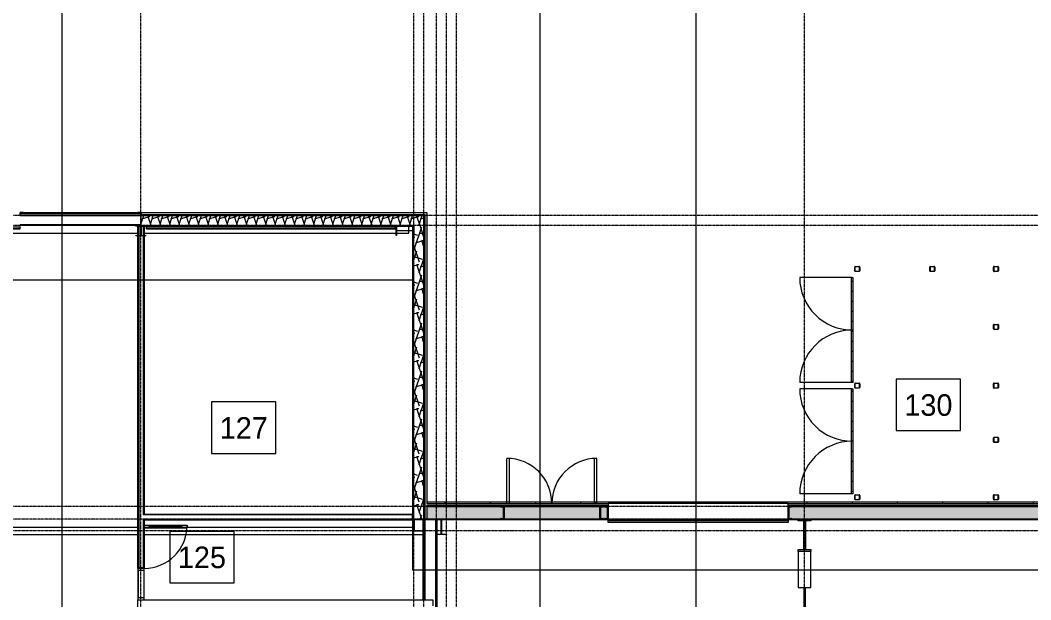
# Model space of a CAD drawing. Header units: inches. Extents: x 21035 to 27089, y -23277 to -20247.
# Drawn here: x 22459 to 23267, y -21199 to -20735 of the extents above; entities that cross this region are included whole.
import ezdxf

# ---------------------------------------------------------------- set-up
doc = ezdxf.new("R2010")
doc.units = ezdxf.units.IN
doc.header["$MEASUREMENT"] = 0
doc.linetypes.add('Grid Line 1_2_', pattern=[0.875, 0.5, -0.125, 0.125, -0.125])
for name, color, linetype, lineweight in [('A-AREA-IDEN', 2, 'Continuous', 9), ('A-CLNG', 13, 'Continuous', 13), ('A-DOOR', 31, 'Continuous', 13), ('A-DOOR-GLAZ', 31, 'Continuous', 15), ('A-GLAZ-CWMG', 51, 'Continuous', 13), ('A-ROOF', 132, 'Continuous', 13), ('A-ROOF-PATT', 132, 'Continuous', 13), ('A-WALL', 113, 'Continuous', 13), ('A-WALL-PATT', 111, 'Continuous', 25), ('G-ANNO-SYMB', 111, 'Continuous', 9), ('I-WALL', 2, 'Continuous', 13), ('S-BEAM', 12, 'Continuous', 13), ('S-COLS', 52, 'Continuous', 13), ('S-GRID', 1, 'Continuous', 9)]:
    doc.layers.add(name, color=color, linetype=linetype, lineweight=lineweight)
doc.styles.add('Century Gothic', font='GOTHIC.TTF', dxfattribs={"height": 17.245342})
pattern_1 = [(161.57, (0.96, 0.96), (-7.6802237, -0.0009796), [0, -54.643, 6.067, 0]), (18.43, (-0.96, 0.96), (-7.6802237, 0.0009796), [0, -54.643, 6.067, 0]), (108.43, (0.96, 0.96), (3.8382953, -19.20136532), [18.211, -42.499]), (71.57, (-0.96, 0.96), (3.8382953, 19.20136532), [18.211, -42.499])]
pattern_2 = [(0, (0, 0), (0, 24), []), (90, (0, 0), (-24, 1e-15), [])]
pattern_3 = [(45, (0, 0), (-19.00703, 19.00703), []), (45, (0, 28.8), (-19.00703, 19.00703), [])]
pattern_4 = [(0, (0, 0), (61.44, 15.36), [2.534, -43.546, 2.534, -43.546, -245.76]), (0, (0, 0), (61.44, 15.36), [-92.16, 2.534, -89.626, 2.534, -43.546, -107.52]), (0, (0, 0), (61.44, 15.36), [-230.4, 2.534, -28.186, 2.534, -74.266]), (120, (23.04, 7.68), (-44.02215, 45.528601), [2.534, -43.546, 2.534, -43.546, -245.76]), (120, (23.04, 7.68), (-44.02215, 45.528601), [-92.16, 2.534, -89.626, 2.534, -43.546, -107.52]), (120, (23.04, 7.68), (-44.02215, 45.528601), [-230.4, 2.534, -28.186, 2.534, -74.266]), (240, (30.72, 38.4), (-17.41785, -60.888601), [2.534, -43.546, 2.534, -43.546, -245.76]), (240, (30.72, 38.4), (-17.41785, -60.888601), [-92.16, 2.534, -89.626, 2.534, -43.546, -107.52]), (240, (30.72, 38.4), (-17.41785, -60.888601), [-230.4, 2.534, -28.186, 2.534, -74.266])]
pattern_5 = [(225, (23085.89, -22360.053), (19.00703, -19.00703), []), (225, (23085.89, -22388.853), (19.00703, -19.00703), [])]

# ---------------------------------------------------------------- blocks, each defined once
blk = doc.blocks.new('W-Wide Flange - 2_-3_ deep-V14-RCP - First Floor')
at = {"layer": 'S-BEAM', "color": 8, "lineweight": 9}
for p, q in [((22084.14, -21140.8), (22084.2, -21140.8)), ((22084.2, -21140.8), (22084.2, -21142.54)), ((22084.2, -21140.8), (22085.21, -21140.8)), ((22084.23, -21143.43), (22085.17, -21143.43)), ((22085.17, -21144.18), (22084.23, -21144.18)), ((22085.21, -21140.8), (22085.26, -21140.8)), ((22085.21, -21142.54), (22085.21, -21140.8)), ((22085.26, -21140.8), (22085.26, -21146.8)), ((22085.26, -21140.8), (22552.7, -21140.8)), ((22557.58, -21140.8), (22773.39, -21140.8)), ((22084.2, -21146.8), (22084.14, -21146.8)), ((22084.2, -21145.07), (22084.2, -21146.8)), ((22084.2, -21146.8), (22085.21, -21146.8)), ((22085.21, -21146.8), (22085.21, -21145.07)), ((22085.26, -21146.8), (22085.21, -21146.8)), ((22085.26, -21146.8), (22552.7, -21146.8)), ((22557.58, -21146.8), (22780.64, -21146.8))]:
    blk.add_line(p, q, dxfattribs=at)
for centre, start_param, end_param in [((22084.23, -21142.54), 1.570796, 3.141593), ((22084.23, -21145.07), 0, 1.570796), ((22085.17, -21142.54), 3.141593, 4.712389), ((22085.17, -21145.07), 4.712389, 6.283185)]:
    blk.add_ellipse(centre, major_axis=(0, 0.89), ratio=0.041631, start_param=start_param, end_param=end_param, dxfattribs=at)
blk = doc.blocks.new('Girt_C - 10_D-1401750-RCP - First Floor')
at = {"layer": 'S-BEAM', "color": 8, "lineweight": 9}
for p, q in [((22781.39, -21135.05), (22781.39, -21198.93)), ((22781.97, -21135.05), (22781.97, -21198.93)), ((22782.04, -21135.05), (22782.04, -21198.93)), ((22790.75, -21135.05), (22790.75, -21603.3)), ((22790.82, -21135.05), (22790.82, -21603.3)), ((22791.39, -21146.37), (22791.39, -21135.05)), ((22791.39, -21381.05), (22791.39, -21146.8))]:
    blk.add_line(p, q, dxfattribs=at)
blk = doc.blocks.new('Single-Glass 1 - 2_  10 7_16_ x96_-1835913-RCP - First Floor')
at = {"layer": 'A-DOOR', "color": 7}
for p, q in [((15.21875, -2.4375), (15.21875, -6.4375)), ((17.21875, -2.4375), (15.21875, -2.4375)), ((15.21875, -6.4375), (17.21875, -6.4375)), ((17.21875, -2.4375), (17.21875, -6.4375)), ((15.21875, -32.875), (15.21875, -36.875)), ((15.21875, -32.875), (17.21875, -32.875)), ((17.21875, -36.875), (15.21875, -36.875)), ((17.21875, -32.875), (17.21875, -36.875))]:
    blk.add_line(p, q, dxfattribs=at)
at = {"layer": 'A-DOOR', "color": 8, "lineweight": 9}
for p, q in [((15.21875, -6.4375), (15.21875, -32.875)), ((17.21875, -6.4375), (17.21875, -32.875))]:
    blk.add_line(p, q, dxfattribs=at)
blk.add_arc((17.21875, -2.4375), 34.4375, 180, 270, dxfattribs=at)
at = {"layer": 'A-DOOR-GLAZ', "color": 7, "lineweight": 13}
blk.add_line((16.21875, -32.875), (16.21875, -6.4375), dxfattribs=at)
blk = doc.blocks.new('W-Wide Flange - 1_-5_-1401438-RCP - First Floor')
at = {"layer": 'S-BEAM', "color": 8, "lineweight": 9}
for p, q in [((22084.45, -20900.3), (22084.45, -20900.71)), ((22084.96, -20900.52), (22084.96, -20900.3)), ((22085.01, -20900.3), (22085.01, -20900.52)), ((22085.01, -20901.99), (22085.01, -20905.55)), ((22769.43, -20903.41), (22769.43, -20900.29)), ((22084.45, -20905.55), (22084.39, -20905.55)), ((22084.45, -20903.82), (22084.45, -20905.55)), ((22084.45, -20905.55), (22084.96, -20905.55)), ((22084.48, -20902.18), (22084.92, -20902.18)), ((22084.92, -20902.93), (22084.48, -20902.93)), ((22084.96, -20905.55), (22084.96, -20903.82)), ((22085.01, -20905.55), (22084.96, -20905.55)), ((22085.01, -20905.55), (22313.75, -20905.55)), ((22314.03, -20905.55), (22552.72, -20905.55)), ((22557.58, -20905.55), (22759.14, -20905.55)), ((22759.57, -20905.55), (22769.43, -20905.55)), ((22769.43, -20905.55), (22769.43, -20903.7))]:
    blk.add_line(p, q, dxfattribs=at)
for centre, start_param, end_param in [((22084.48, -20901.29), 2.617994, 3.141593), ((22084.92, -20901.29), 3.141593, 3.665191), ((22084.48, -20903.82), 0, 1.570796), ((22084.92, -20903.82), 5.013617, 6.283185), ((22084.92, -20903.82), 4.712389, 4.974188)]:
    blk.add_ellipse(centre, major_axis=(0, 0.89), ratio=0.041631, start_param=start_param, end_param=end_param, dxfattribs=at)
blk = doc.blocks.new('Double-Flush - 72_ x 96_-983185-RCP - First Floor')
at = {"layer": 'A-DOOR', "color": 7}
for p, q in [((-36, -6.63), (-36, -42.63)), ((-36, -6.63), (-34, -6.63)), ((-34, -6.63), (-34, -42.63)), ((34, -6.63), (34, -42.57)), ((36, -6.63), (34, -6.63)), ((36, -6.63), (36, -42.63)), ((-36, -42.63), (-34, -42.63))]:
    blk.add_line(p, q, dxfattribs=at)
at = {"layer": 'A-DOOR', "color": 8, "lineweight": 9}
for centre, start, end in [((-36, -6.63), 270, 360), ((36, -6.63), 180, 270)]:
    blk.add_arc(centre, 36, start, end, dxfattribs=at)
blk = doc.blocks.new('overhead door - one-983186-RCP - First Floor')
at = {"layer": 'A-DOOR', "color": 7}
for p, q in [((-72, -8.75), (-72, -7)), ((-72, -7), (72, -7)), ((72, -7), (72, -8.75)), ((72, -8.75), (-72, -8.75))]:
    blk.add_line(p, q, dxfattribs=at)
blk = doc.blocks.new('dumpster door - one-1001559-RCP - First Floor')
at = {"layer": 'A-DOOR', "lineweight": 9}
h = blk.add_hatch(dxfattribs=at)
h.set_pattern_fill('FP_19', color=8, style=0, pattern_type=2)
h.set_pattern_definition([(90, (0, 0), (-8, 5e-16), [])])
h.paths.add_polyline_path([(42, 0.5), (-42, 0.5), (-42, -0.5), (42, -0.5)], flags=0)
at = {"layer": 'A-DOOR', "color": 8, "lineweight": 9}
for p, q in [((-42, -0.5), (-42, 0.5)), ((-42, 0.5), (42, 0.5)), ((42, 0.5), (42, -0.5)), ((42, -0.5), (-42, -0.5))]:
    blk.add_line(p, q, dxfattribs=at)
at = {"layer": 'A-DOOR', "color": 7}
for p, q in [((-42, 0), (-42, -42)), ((42, 0), (42, -42))]:
    blk.add_line(p, q, dxfattribs=at)
for centre, start, end in [((-42, 0), 270, 0), ((42, 0), 180, 270)]:
    blk.add_arc(centre, 42, start, end, dxfattribs=at)
blk = doc.blocks.new('HSS-Hollow Structural Section-Column - HSS4X4X1_4-1001889-RCP - First Floor')
at = {"layer": 'S-COLS', "lineweight": 9}
h = blk.add_hatch(dxfattribs=at)
h.set_pattern_fill('FP_20', color=8, style=0, pattern_type=2)
h.set_pattern_definition([(225, (23127.985, -21116.928), (19.00703, -19.00703), []), (225, (23127.985, -21145.728), (19.00703, -19.00703), [])])
h.paths.add_polyline_path([(-1.53, 2), (-1.86, 1.86), (-2, 1.53), (-2, -1.53), (-1.86, -1.86), (-1.53, -2), (1.53, -2), (1.86, -1.86), (2, -1.53), (2, 1.53), (1.86, 1.86), (1.53, 2)], flags=0)
h.paths.add_polyline_path([(-1.53, 1.77), (1.7, 1.7), (1.77, 1.53), (1.7, -1.7), (1.53, -1.77), (-1.7, -1.7), (-1.77, -1.53), (-1.7, 1.7)], flags=0)
at = {"layer": 'S-COLS', "color": 7}
for p, q in [((-2, -1.53), (-2, 1.53)), ((-1.77, 1.53), (-1.77, -1.53)), ((-1.53, 2), (1.53, 2)), ((1.53, 1.77), (-1.53, 1.77)), ((1.77, -1.53), (1.77, 1.53)), ((2, 1.53), (2, -1.53)), ((-1.53, -1.77), (1.53, -1.77)), ((1.53, -2), (-1.53, -2))]:
    blk.add_line(p, q, dxfattribs=at)
for centre, radius, start, end in [((-1.53, 1.53), 0.466, 90, 180), ((-1.53, 1.53), 0.233, 90, 180), ((1.53, 1.53), 0.466, 360, 90), ((1.53, 1.53), 0.233, 360, 90), ((-1.53, -1.53), 0.466, 180, 270), ((-1.53, -1.53), 0.233, 180, 270), ((1.53, -1.53), 0.233, 270, 360), ((1.53, -1.53), 0.466, 270, 0)]:
    blk.add_arc(centre, radius, start, end, dxfattribs=at)
blk = doc.blocks.new('HSS-Hollow Structural Section-Column - HSS4X4X1_4-V17-RCP - First Floor')
at = {"layer": 'S-COLS', "color": 7}
for p, q in [((-2, -1.534), (-2, 1.534)), ((-1.767, 1.534), (-1.767, -1.534)), ((-1.534, 2), (1.534, 2)), ((1.534, 1.767), (-1.534, 1.767)), ((1.767, -1.534), (1.767, 1.534)), ((2, 1.534), (2, -1.534)), ((-1.534, -1.767), (1.534, -1.767)), ((1.534, -2), (-1.534, -2))]:
    blk.add_line(p, q, dxfattribs=at)
for centre, radius, start, end in [((-1.534, 1.534), 0.466, 90, 180), ((-1.534, 1.534), 0.233, 90, 180), ((1.534, 1.534), 0.466, 360, 90), ((1.534, 1.534), 0.233, 360, 90), ((-1.534, -1.534), 0.466, 180, 270), ((-1.534, -1.534), 0.233, 180, 270), ((1.534, -1.534), 0.233, 270, 360), ((1.534, -1.534), 0.466, 270, 0)]:
    blk.add_arc(centre, radius, start, end, dxfattribs=at)
blk = doc.blocks.new('HSS-Hollow Structural Section-Column - HSS4X4X1_4-V18-RCP - First Floor')
at = {"layer": 'S-COLS', "color": 7}
for p, q in [((-2, -1.534), (-2, 1.534)), ((-1.767, 1.534), (-1.767, -1.534)), ((-1.534, 2), (1.534, 2)), ((1.534, 1.767), (-1.534, 1.767)), ((1.767, -1.534), (1.767, 1.534)), ((2, 1.534), (2, -1.534)), ((-1.534, -1.767), (1.534, -1.767)), ((1.534, -2), (-1.534, -2))]:
    blk.add_line(p, q, dxfattribs=at)
for centre, radius, start, end in [((-1.534, 1.534), 0.466, 90, 180), ((-1.534, 1.534), 0.233, 90, 180), ((1.534, 1.534), 0.466, 360, 90), ((1.534, 1.534), 0.233, 360, 90), ((-1.534, -1.534), 0.466, 180, 270), ((-1.534, -1.534), 0.233, 180, 270), ((1.534, -1.534), 0.233, 270, 360), ((1.534, -1.534), 0.466, 270, 0)]:
    blk.add_arc(centre, radius, start, end, dxfattribs=at)
blk = doc.blocks.new('HSS-Hollow Structural Section-Column - HSS4X4X1_4-V19-RCP - First Floor')
at = {"layer": 'S-COLS', "color": 7}
for p, q in [((-2, -1.534), (-2, 1.534)), ((-1.767, 1.534), (-1.767, -1.534)), ((-1.534, 2), (1.534, 2)), ((1.534, 1.767), (-1.534, 1.767)), ((1.767, -1.534), (1.767, 1.534)), ((2, 1.534), (2, -1.534)), ((-1.534, -1.767), (1.534, -1.767)), ((1.534, -2), (-1.534, -2))]:
    blk.add_line(p, q, dxfattribs=at)
for centre, radius, start, end in [((-1.534, 1.534), 0.466, 90, 180), ((-1.534, 1.534), 0.233, 90, 180), ((1.534, 1.534), 0.466, 360, 90), ((1.534, 1.534), 0.233, 360, 90), ((-1.534, -1.534), 0.466, 180, 270), ((-1.534, -1.534), 0.233, 180, 270), ((1.534, -1.534), 0.233, 270, 360), ((1.534, -1.534), 0.466, 270, 0)]:
    blk.add_arc(centre, radius, start, end, dxfattribs=at)
blk = doc.blocks.new('HSS-Hollow Structural Section-Column - HSS4X4X1_4-V20-RCP - First Floor')
at = {"layer": 'S-COLS', "color": 7}
for p, q in [((-2, -1.534), (-2, 1.534)), ((-1.767, 1.534), (-1.767, -1.534)), ((-1.534, 2), (1.534, 2)), ((1.534, 1.767), (-1.534, 1.767)), ((1.767, -1.534), (1.767, 1.534)), ((2, 1.534), (2, -1.534)), ((-1.534, -1.767), (1.534, -1.767)), ((1.534, -2), (-1.534, -2))]:
    blk.add_line(p, q, dxfattribs=at)
for centre, radius, start, end in [((-1.534, 1.534), 0.466, 90, 180), ((-1.534, 1.534), 0.233, 90, 180), ((1.534, 1.534), 0.466, 360, 90), ((1.534, 1.534), 0.233, 360, 90), ((-1.534, -1.534), 0.466, 180, 270), ((-1.534, -1.534), 0.233, 180, 270), ((1.534, -1.534), 0.233, 270, 360), ((1.534, -1.534), 0.466, 270, 0)]:
    blk.add_arc(centre, radius, start, end, dxfattribs=at)
blk = doc.blocks.new('HSS-Hollow Structural Section-Column - HSS4X4X1_4-V21-RCP - First Floor')
at = {"layer": 'S-COLS', "lineweight": 9}
h = blk.add_hatch(dxfattribs=at)
h.set_pattern_fill('FP_21', color=8, style=0, pattern_type=2)
h.set_pattern_definition([(225, (23238.985, -20934.178), (19.00703, -19.00703), []), (225, (23238.985, -20962.978), (19.00703, -19.00703), [])])
h.paths.add_polyline_path([(1.53, 2), (-1.53, 2), (-1.86, 1.86), (-2, 1.53), (-2, -1.53), (-1.86, -1.86), (-1.53, -2), (1.53, -2), (1.86, -1.86), (2, -1.53), (2, 1.53), (1.86, 1.86)], flags=0)
h.paths.add_polyline_path([(1.53, 1.77), (1.7, 1.7), (1.77, 1.53), (1.7, -1.7), (1.53, -1.77), (-1.7, -1.7), (-1.77, -1.53), (-1.7, 1.7), (-1.53, 1.77)], flags=0)
at = {"layer": 'S-COLS', "color": 7}
for p, q in [((-2, -1.53), (-2, 1.53)), ((-1.77, 1.53), (-1.77, -1.53)), ((-1.53, 2), (1.53, 2)), ((1.53, 1.77), (-1.53, 1.77)), ((1.77, -1.53), (1.77, 1.53)), ((2, 1.53), (2, -1.53)), ((-1.53, -1.77), (1.53, -1.77)), ((1.53, -2), (-1.53, -2))]:
    blk.add_line(p, q, dxfattribs=at)
for centre, radius, start, end in [((-1.53, 1.53), 0.466, 90, 180), ((-1.53, 1.53), 0.233, 90, 180), ((1.53, 1.53), 0.466, 360, 90), ((1.53, 1.53), 0.233, 360, 90), ((-1.53, -1.53), 0.466, 180, 270), ((-1.53, -1.53), 0.233, 180, 270), ((1.53, -1.53), 0.233, 270, 360), ((1.53, -1.53), 0.466, 270, 0)]:
    blk.add_arc(centre, radius, start, end, dxfattribs=at)
blk = doc.blocks.new('HSS-Hollow Structural Section-Column - HSS4X4X1_4-V22-RCP - First Floor')
at = {"layer": 'S-COLS', "color": 7}
for p, q in [((-2, -1.534), (-2, 1.534)), ((-1.767, 1.534), (-1.767, -1.534)), ((-1.534, 2), (1.534, 2)), ((1.534, 1.767), (-1.534, 1.767)), ((1.767, -1.534), (1.767, 1.534)), ((2, 1.534), (2, -1.534)), ((-1.534, -1.767), (1.534, -1.767)), ((1.534, -2), (-1.534, -2))]:
    blk.add_line(p, q, dxfattribs=at)
for centre, radius, start, end in [((-1.534, 1.534), 0.466, 90, 180), ((-1.534, 1.534), 0.233, 90, 180), ((1.534, 1.534), 0.466, 360, 90), ((1.534, 1.534), 0.233, 360, 90), ((-1.534, -1.534), 0.466, 180, 270), ((-1.534, -1.534), 0.233, 180, 270), ((1.534, -1.534), 0.233, 270, 360), ((1.534, -1.534), 0.466, 270, 0)]:
    blk.add_arc(centre, radius, start, end, dxfattribs=at)
blk = doc.blocks.new('HSS-Hollow Structural Section-Column - HSS4X4X1_4-V23-RCP - First Floor')
at = {"layer": 'S-COLS', "lineweight": 9}
h = blk.add_hatch(dxfattribs=at)
h.set_pattern_fill('FP_22', color=8, style=0, pattern_type=2)
h.set_pattern_definition([(225, (23238.985, -20980.553), (19.00703, -19.00703), []), (225, (23238.985, -21009.353), (19.00703, -19.00703), [])])
h.paths.add_polyline_path([(1.53, 2), (-1.53, 2), (-1.86, 1.86), (-2, 1.53), (-2, -1.53), (-1.86, -1.86), (-1.53, -2), (1.53, -2), (1.86, -1.86), (2, -1.53), (2, 1.53), (1.86, 1.86)], flags=0)
h.paths.add_polyline_path([(1.53, 1.77), (1.7, 1.7), (1.77, 1.53), (1.7, -1.7), (1.53, -1.77), (-1.7, -1.7), (-1.77, -1.53), (-1.7, 1.7), (-1.53, 1.77)], flags=0)
at = {"layer": 'S-COLS', "color": 7}
for p, q in [((-2, -1.53), (-2, 1.53)), ((-1.77, 1.53), (-1.77, -1.53)), ((-1.53, 2), (1.53, 2)), ((1.53, 1.77), (-1.53, 1.77)), ((1.77, -1.53), (1.77, 1.53)), ((2, 1.53), (2, -1.53)), ((-1.53, -1.77), (1.53, -1.77)), ((1.53, -2), (-1.53, -2))]:
    blk.add_line(p, q, dxfattribs=at)
for centre, radius, start, end in [((-1.53, 1.53), 0.466, 90, 180), ((-1.53, 1.53), 0.233, 90, 180), ((1.53, 1.53), 0.466, 360, 90), ((1.53, 1.53), 0.233, 360, 90), ((-1.53, -1.53), 0.466, 180, 270), ((-1.53, -1.53), 0.233, 180, 270), ((1.53, -1.53), 0.233, 270, 360), ((1.53, -1.53), 0.466, 270, 0)]:
    blk.add_arc(centre, radius, start, end, dxfattribs=at)
blk = doc.blocks.new('HSS-Hollow Structural Section-Column - HSS4X4X1_4-V24-RCP - First Floor')
at = {"layer": 'S-COLS', "color": 7}
for p, q in [((-2, -1.534), (-2, 1.534)), ((-1.767, 1.534), (-1.767, -1.534)), ((-1.534, 2), (1.534, 2)), ((1.534, 1.767), (-1.534, 1.767)), ((1.767, -1.534), (1.767, 1.534)), ((2, 1.534), (2, -1.534)), ((-1.534, -1.767), (1.534, -1.767)), ((1.534, -2), (-1.534, -2))]:
    blk.add_line(p, q, dxfattribs=at)
for centre, radius, start, end in [((-1.534, 1.534), 0.466, 90, 180), ((-1.534, 1.534), 0.233, 90, 180), ((1.534, 1.534), 0.466, 360, 90), ((1.534, 1.534), 0.233, 360, 90), ((-1.534, -1.534), 0.466, 180, 270), ((-1.534, -1.534), 0.233, 180, 270), ((1.534, -1.534), 0.233, 270, 360), ((1.534, -1.534), 0.466, 270, 0)]:
    blk.add_arc(centre, radius, start, end, dxfattribs=at)
blk = doc.blocks.new('columns and girder2 - one-V33-RCP - First Floor')
at = {"layer": 'S-BEAM', "lineweight": 9}
h = blk.add_hatch(dxfattribs=at)
h.set_pattern_fill('FP_32', color=8, style=0, pattern_type=2)
h.set_pattern_definition(pattern_5)
h.paths.add_polyline_path([(-5, -0.5), (-5, -2), (5, -2), (5, -0.5), (3.18, -0.5)], flags=0)
h.paths.add_polyline_path([(5, -22.75), (-5, -22.75), (-5, -24.27), (5, -24.27), (5, -23.35)], flags=0)
h.paths.add_polyline_path([(5, -1199.84), (-5, -1199.84), (-5, -1201.35), (5, -1201.35)], flags=0)
h.paths.add_polyline_path([(5, -1224.25), (-5, -1224.25), (-5, -1225.75), (5, -1225.75)], flags=0)
h = blk.add_hatch(dxfattribs=at)
h.set_pattern_fill('FP_32', color=8, style=0, pattern_type=2)
h.set_pattern_definition(pattern_5)
h.paths.add_polyline_path([(-0.63, -2), (-0.63, -22.75), (0.62, -22.75), (0.62, -2)], flags=0)
h.paths.add_polyline_path([(0.62, -1201.35), (-0.63, -1201.35), (-0.63, -1224.25), (0.62, -1224.25), (0.62, -1224.1)], flags=0)
at = {"layer": 'S-BEAM', "color": 8, "lineweight": 9}
for p, q in [((-0.63, -997.06), (-0.63, -1170.74)), ((0.62, -1170.74), (0.62, -997.06)), ((-5, -1170.74), (-5, -1199.84)), ((-5, -1170.74), (5, -1170.74)), ((5, -1199.84), (5, -1170.74))]:
    blk.add_line(p, q, dxfattribs=at)
at = {"layer": 'S-BEAM', "color": 7}
for p, q in [((-5, -1201.35), (-5, -1199.84)), ((-5, -1199.84), (5, -1199.84)), ((5, -1201.35), (-5, -1201.35)), ((-0.63, -1224.25), (-0.63, -1201.35)), ((-0.63, -1201.35), (0.62, -1201.35)), ((0.62, -1201.35), (0.62, -1224.25)), ((5, -1199.84), (5, -1201.35)), ((-5, -1225.75), (-5, -1224.25)), ((-5, -1224.25), (5, -1224.25)), ((5, -1225.75), (-5, -1225.75)), ((0.62, -1224.25), (-0.63, -1224.25)), ((5, -1224.25), (5, -1225.75))]:
    blk.add_line(p, q, dxfattribs=at)
blk = doc.blocks.new('Girt_Z - 8_D-1933048-RCP - First Floor')
at = {"layer": 'S-BEAM', "color": 8, "lineweight": 9}
for p, q in [((22461.27, -20891.55), (22552.52, -20891.55)), ((22555.27, -20898.91), (22458.52, -20898.91)), ((22555.27, -20898.98), (22458.52, -20898.98)), ((22551.14, -20899.55), (22458.52, -20899.55))]:
    blk.add_line(p, q, dxfattribs=at)
blk = doc.blocks.new('Girt_Z - 8_D-1790251-RCP - First Floor')
at = {"layer": 'S-BEAM', "color": 8, "lineweight": 9}
for p, q in [((22773.39, -21143.68), (22773.39, -21135.05)), ((22773.96, -21143.68), (22773.96, -21135.05)), ((22774.04, -21143.68), (22774.04, -21135.05)), ((22773.39, -21143.68), (22773.96, -21143.68)), ((22773.96, -21143.68), (22774.04, -21143.68)), ((22774.04, -21143.68), (22780.64, -21143.68))]:
    blk.add_line(p, q, dxfattribs=at)
blk = doc.blocks.new('L-Angle - L2-1_2X1-1_2X3_16-1401440-RCP - First Floor')
at = {"layer": 'S-BEAM', "color": 8, "lineweight": 9}
for p, q in [((22084.39, -20900.52), (22084.49, -20900.52)), ((22084.39, -20902.02), (22084.39, -20900.52)), ((22313.75, -20902.02), (22084.39, -20902.02)), ((22084.39, -20902.02), (22313.75, -20902.02)), ((22084.4, -20900.89), (22084.4, -20901.83)), ((22084.49, -20900.7), (22084.41, -20900.7)), ((22084.49, -20900.52), (22313.68, -20900.52)), ((22313.75, -20900.7), (22084.49, -20900.7)), ((22458.67, -20900.7), (22314.03, -20900.7)), ((22458.58, -20902.02), (22314.03, -20902.02)), ((22314.03, -20902.02), (22458.58, -20902.02)), ((22314.1, -20900.52), (22458.68, -20900.52)), ((22458.58, -20901.83), (22458.58, -20900.89))]:
    blk.add_line(p, q, dxfattribs=at)
for centre, start_param, end_param in [((22084.39, -20901.83), 3.141593, 4.712389), ((22084.41, -20900.89), 0, 1.570796), ((22084.49, -20900.52), 3.141593, 4.712389), ((22458.59, -20900.89), 0, 1.570796), ((22458.58, -20901.83), 3.141593, 4.712389), ((22458.67, -20900.52), 3.141593, 4.712389)]:
    blk.add_ellipse(centre, major_axis=(0, 0.188), ratio=0.041631, start_param=start_param, end_param=end_param, dxfattribs=at)
blk = doc.blocks.new('L-Angle - L2-1_2X1-1_2X3_16-1401102-RCP - First Floor')
at = {"layer": 'S-BEAM', "color": 8, "lineweight": 9}
for p, q in [((22559.63, -20900.52), (22559.73, -20900.52)), ((22559.63, -20902.02), (22559.63, -20900.52)), ((22559.63, -20900.89), (22559.63, -20901.83)), ((22758.54, -20902.02), (22559.63, -20902.02)), ((22559.63, -20902.02), (22758.54, -20902.02)), ((22559.72, -20900.7), (22559.64, -20900.7)), ((22758.63, -20900.7), (22559.72, -20900.7)), ((22559.73, -20900.52), (22758.64, -20900.52)), ((22758.54, -20901.83), (22758.54, -20900.89))]:
    blk.add_line(p, q, dxfattribs=at)
for centre, start_param, end_param in [((22559.64, -20900.89), 0, 1.570796), ((22559.63, -20901.83), 3.141593, 4.712389), ((22559.72, -20900.52), 3.141593, 4.712389), ((22758.55, -20900.89), 0, 1.570796), ((22758.54, -20901.83), 3.141593, 4.712389), ((22758.63, -20900.52), 3.141593, 4.712389)]:
    blk.add_ellipse(centre, major_axis=(0, 0.188), ratio=0.041631, start_param=start_param, end_param=end_param, dxfattribs=at)
blk = doc.blocks.new('Rectangular Mullion - Profile_Polycarbonate_Upper and left-1784082-RCP - First Floor')
at = {"layer": 'A-GLAZ-CWMG', "color": 7}
for p, q in [((0, 1.29), (-2.75, 1.29)), ((-2.75, 1.29), (-2.75, 0.79)), ((-2.75, 0.79), (-2.5, 0.79)), ((-2.69, 0.85), (-2.69, 1.22)), ((-2.69, 1.22), (-0.06, 1.22)), ((-2.5, 0.85), (-2.69, 0.85)), ((-2.5, 0.79), (-2.5, 0.85)), ((-0.06, 1.22), (-0.06, -1.15)), ((0, -1.21), (0, 1.29)), ((-2.5, -0.79), (-2.75, -0.79)), ((-2.75, -0.79), (-2.75, -1.21)), ((-2.75, -1.21), (0, -1.21)), ((-2.69, -1.15), (-2.69, -0.85)), ((-2.69, -0.85), (-2.5, -0.85)), ((-0.06, -1.15), (-2.69, -1.15)), ((-2.5, -0.85), (-2.5, -0.79))]:
    blk.add_line(p, q, dxfattribs=at)
blk = doc.blocks.new('Rectangular Mullion - Profile_Polycarbonate_right-1784083-RCP - First Floor')
at = {"layer": 'A-GLAZ-CWMG', "color": 7}
for p, q in [((-2.75, 1.29), (0, 1.29)), ((-2.75, 0.79), (-2.75, 1.29)), ((-2.5, 0.79), (-2.75, 0.79)), ((-0.06, 1.22), (-2.69, 1.22)), ((-2.69, 1.22), (-2.69, 0.85)), ((-2.69, 0.85), (-2.5, 0.85)), ((-2.5, 0.85), (-2.5, 0.79)), ((-0.06, -1.15), (-0.06, 1.22)), ((0, 1.29), (0, -1.21)), ((-2.75, -1.21), (-2.75, -0.79)), ((-2.75, -0.79), (-2.5, -0.79)), ((0, -1.21), (-2.75, -1.21)), ((-2.5, -0.85), (-2.69, -0.85)), ((-2.69, -0.85), (-2.69, -1.15)), ((-2.69, -1.15), (-0.06, -1.15)), ((-2.5, -0.79), (-2.5, -0.85))]:
    blk.add_line(p, q, dxfattribs=at)
blk = doc.blocks.new('Rectangular Mullion - Profile_Polycarbonate_Upper and left-1784084-RCP - First Floor')
at = {"layer": 'A-GLAZ-CWMG', "color": 10, "lineweight": 9}
for p, q in [((22458.58, -20889.48), (22458.58, -20889.12)), ((22458.58, -20891.05), (22458.58, -20889.48)), ((22458.58, -20891.49), (22458.58, -20891.05)), ((22461.02, -20889.48), (22461.27, -20889.48)), ((22461.27, -20891.05), (22461.02, -20891.05)), ((22461.27, -20889.48), (22552.52, -20889.48)), ((22461.27, -20891.05), (22552.52, -20891.05)), ((22555.2, -20889.12), (22555.2, -20889.48)), ((22555.2, -20889.48), (22555.2, -20891.05)), ((22555.2, -20891.05), (22555.2, -20891.49))]:
    blk.add_line(p, q, dxfattribs=at)
at = {"layer": 'A-GLAZ-CWMG', "color": 8, "lineweight": 9}
for p, q in [((22461.2, -20889.42), (22461.02, -20889.42)), ((22461.02, -20889.42), (22461.02, -20889.48)), ((22461.02, -20891.05), (22461.02, -20891.12)), ((22461.02, -20891.12), (22461.2, -20891.12)), ((22461.2, -20889.12), (22461.2, -20889.42)), ((22461.2, -20891.12), (22461.2, -20891.49)), ((22461.27, -20889.48), (22461.27, -20889.05)), ((22461.27, -20889.05), (22552.52, -20889.05)), ((22552.52, -20889.05), (22552.52, -20889.48)), ((22552.58, -20889.42), (22552.58, -20889.12)), ((22552.58, -20891.49), (22552.58, -20891.12)), ((22552.77, -20889.48), (22552.77, -20889.42)), ((22552.77, -20891.12), (22552.77, -20891.05))]:
    blk.add_line(p, q, dxfattribs=at)
blk = doc.blocks.new('Rectangular Mullion - Interior 1_75_ x 4_5_-1970505-RCP - First Floor')
at = {"layer": 'A-GLAZ-CWMG', "color": 8, "lineweight": 9}
for p, q in [((22557.39, -21175.52), (22552.89, -21175.52)), ((22552.89, -21175.52), (22552.89, -21197.18)), ((22557.39, -21175.52), (22557.39, -21197.18)), ((22552.89, -21197.18), (22557.39, -21197.18))]:
    blk.add_line(p, q, dxfattribs=at)

msp = doc.modelspace()

# ---------------------------------------------------------------- hatches: boundary and pattern name
at = {"layer": 'A-ROOF-PATT', "lineweight": 9}
h = msp.add_hatch(dxfattribs=at)
h.set_pattern_fill('FP_17', color=8, style=0, pattern_type=2)
h.set_pattern_definition([(90, (0, -38.45), (36.188, -2e-15), [])])
h.paths.add_polyline_path([(26284.39023, -22371.68387), (26284.39023, -21120.45299), (22783.89023, -21120.45299), (22783.89023, -21121.80281), (26283.89023, -21121.80281), (26283.89023, -22233.67781), (26281.39028, -22233.67781), (26281.45273, -22369.55281), (26281.45273, -22369.61531), (26281.45273, -22371.68387), (26283.82773, -22371.68387), (26283.89023, -22371.68387)], flags=0)
h.paths.add_polyline_path([(26272.64023, -22371.68387), (26273.39023, -22371.68387), (26273.39023, -22370.67781), (26272.64023, -22370.67781)], flags=0)
h.paths.add_polyline_path([(22780.63923, -22369.95341), (22781.38923, -22369.95341), (22781.38923, -22356.55281), (22780.63923, -22356.55281), (22780.63923, -22369.55281)], flags=0)
h.paths.add_polyline_path([(22780.63923, -22347.05281), (22781.38923, -22347.05281), (22781.38923, -22111.80281), (22780.63923, -22111.80281), (22780.63923, -22346.38732)], flags=0)
h.paths.add_polyline_path([(22781.38923, -22105.80281), (22781.38923, -21870.55281), (22780.63923, -21870.55281), (22780.63923, -22105.80281)], flags=0)
h.paths.add_polyline_path([(22781.38923, -21864.55281), (22781.38923, -21851.55281), (22780.63923, -21851.55281), (22780.63923, -21864.55281)], flags=0)
h.paths.add_polyline_path([(23065.16688, -21135.05281), (23072.76523, -21135.05281), (23072.76523, -21134.30281), (22928.76523, -21134.30281), (22928.76523, -21135.05281), (22994.98138, -21135.05281)], flags=0)
at = {"layer": 'A-WALL-PATT', "lineweight": 9}
h = msp.add_hatch(dxfattribs=at)
h.set_pattern_fill('FP_14', color=8, style=0, pattern_type=2)
h.set_pattern_definition(pattern_2)
h.paths.add_polyline_path([(22555.26523, -20891.55281), (22782.39023, -20891.55281), (22782.39023, -20890.55281), (22555.26523, -20890.55281)], flags=0)
h = msp.add_hatch(dxfattribs=at)
h.set_pattern_fill('FP_11', color=8, style=0, pattern_type=2)
h.set_pattern_definition(pattern_1)
h.paths.add_polyline_path([(22555.26523, -20899.55281), (22781.39023, -20899.55281), (22781.39023, -20891.55281), (22555.26523, -20891.55281), (22555.26523, -20893.8717)], flags=0)
h = msp.add_hatch(dxfattribs=at)
h.set_pattern_fill('FP_14', color=8, style=0, pattern_type=2)
h.set_pattern_definition(pattern_2)
h.paths.add_polyline_path([(22782.39023, -21135.05281), (22782.39023, -20891.55281), (22781.39023, -20891.55281), (22781.39023, -21135.05281)], flags=0)
h = msp.add_hatch(dxfattribs=at)
h.set_pattern_fill('FP_10', color=8, style=0, pattern_type=2)
h.set_pattern_definition(pattern_4)
h.paths.add_polyline_path([(22552.70273, -21480.80281), (22553.32773, -21480.80281), (22553.32773, -21198.92781), (22552.70273, -21198.92781), (22552.70273, -21476.05281)], flags=0)
h.paths.add_polyline_path([(22552.70273, -21173.77156), (22553.32773, -21173.77156), (22553.32773, -20899.55281), (22552.70273, -20899.55281), (22552.70273, -21135.95763)], flags=0)
h = msp.add_hatch(dxfattribs=at)
h.set_pattern_fill('FP_10', color=8, style=0, pattern_type=2)
h.set_pattern_definition(pattern_4)
h.paths.add_polyline_path([(22557.57773, -21476.05281), (22557.57773, -21203.17781), (22556.95273, -21203.17781), (22556.95273, -21476.05281)], flags=0)
h.paths.add_polyline_path([(22553.32773, -21173.77156), (22557.57773, -21173.77156), (22557.57773, -21134.55281), (22556.95273, -21134.55281), (22556.95273, -21173.14656), (22553.32773, -21173.14656)], flags=0)
h.paths.add_polyline_path([(22556.95273, -21130.92781), (22557.57773, -21130.92781), (22557.57773, -20899.55281), (22553.32773, -20899.55281), (22553.32773, -20900.17781), (22556.95273, -20900.17781), (22556.95273, -21097.22388)], flags=0)
h = msp.add_hatch(dxfattribs=at)
h.set_pattern_fill('FP_11', color=8, style=0, pattern_type=2)
h.set_pattern_definition(pattern_1)
h.paths.add_polyline_path([(22773.39023, -21134.30281), (22781.39023, -21134.30281), (22781.39023, -20899.55281), (22773.39023, -20899.55281), (22773.39023, -21126.2742)], flags=0)
h = msp.add_hatch(dxfattribs=at)
h.set_pattern_fill('FP_14', color=8, style=0, pattern_type=2)
h.set_pattern_definition(pattern_2)
h.paths.add_polyline_path([(22783.89023, -21124.30281), (22928.76523, -21124.30281), (22928.76523, -21123.30281), (22783.89023, -21123.30281)], flags=0)
h.paths.add_polyline_path([(25981.01523, -21124.30281), (25981.01523, -21123.30281), (23072.76523, -21123.30281), (23072.76523, -21124.30281), (25980.26523, -21124.30281)], flags=0)
h = msp.add_hatch(dxfattribs=at)
h.set_pattern_fill('FP_11', color=8, style=0, pattern_type=2)
h.set_pattern_definition(pattern_1)
h.paths.add_polyline_path([(22783.89023, -21134.30281), (22928.01523, -21134.30281), (22928.01523, -21128.42781), (22928.76523, -21128.42781), (22928.76523, -21124.30281), (22783.89023, -21124.30281), (22783.89023, -21128.42781)], flags=0)
h.paths.add_polyline_path([(25980.26523, -21134.30281), (25980.26523, -21124.30281), (23072.76523, -21124.30281), (23072.76523, -21128.42781), (23073.51523, -21128.42781), (23073.51523, -21134.30281), (25980.26429, -21134.30281)], flags=0)
h = msp.add_hatch(dxfattribs=at)
h.set_pattern_fill('FP_10', color=8, style=0, pattern_type=2)
h.set_pattern_definition(pattern_4)
h.paths.add_polyline_path([(22557.57773, -21130.92781), (22772.64023, -21130.92781), (22772.64023, -21130.30281), (22557.57773, -21130.30281)], flags=0)
h = msp.add_hatch(dxfattribs=at)
h.set_pattern_fill('FP_10', color=8, style=0, pattern_type=2)
h.set_pattern_definition(pattern_4)
h.paths.add_polyline_path([(22714.23938, -21135.17781), (22772.64023, -21135.17781), (22772.64023, -21130.92781), (22772.01523, -21130.92781), (22772.01523, -21134.55281), (22557.57773, -21134.55281), (22557.57773, -21135.17781), (22573.86838, -21135.17781)], flags=0)
at = {"layer": 'S-COLS', "lineweight": 9}
h = msp.add_hatch(dxfattribs=at)
h.set_pattern_fill('FP_8', color=8, style=0, pattern_type=2)
h.set_pattern_definition(pattern_3)
h.paths.add_polyline_path([(22551.14023, -20907.80281), (22559.14023, -20907.80281), (22559.14023, -20907.36922), (22555.97616, -20907.36922), (22555.48726, -20907.16671), (22555.28476, -20906.67781), (22555.28476, -20900.67781), (22555.48726, -20900.18891), (22555.97616, -20899.9864), (22559.14023, -20899.9864), (22559.14023, -20899.55281), (22551.14023, -20899.55281), (22551.14023, -20899.9864), (22554.30429, -20899.9864), (22554.79319, -20900.18891), (22554.99569, -20900.67781), (22554.99569, -20906.67781), (22554.79319, -20907.16671), (22554.30429, -20907.36922), (22551.14023, -20907.36922)], flags=0)
h = msp.add_hatch(dxfattribs=at)
h.set_pattern_fill('FP_8', color=8, style=0, pattern_type=2)
h.set_pattern_definition(pattern_3)
h.paths.add_polyline_path([(22772.95663, -20907.55281), (22773.39023, -20907.55281), (22773.39023, -20899.55281), (22772.95663, -20899.55281), (22772.95663, -20902.71687), (22772.75412, -20903.20577), (22772.26523, -20903.40828), (22760.26523, -20903.40828), (22759.77633, -20903.20577), (22759.57382, -20902.71687), (22759.57382, -20899.55281), (22759.14023, -20899.55281), (22759.14023, -20907.55281), (22759.57382, -20907.55281), (22759.57382, -20904.38875), (22759.77633, -20903.89985), (22760.26523, -20903.69734), (22772.26523, -20903.69734), (22772.75412, -20903.89985), (22772.95663, -20904.38875)], flags=0)
h = msp.add_hatch(dxfattribs=at)
h.set_pattern_fill('FP_8', color=8, style=0, pattern_type=2)
h.set_pattern_definition(pattern_3)
h.paths.add_polyline_path([(22924.90523, -21134.30281), (22924.77752, -21133.99451), (22924.46923, -21133.86681), (22922.54123, -21133.56145), (22922.54123, -21125.04418), (22924.77752, -21124.61111), (22924.90523, -21124.30281), (22922.01523, -21124.30281), (22922.01523, -21134.30281)], flags=0)
h = msp.add_hatch(dxfattribs=at)
h.set_pattern_fill('FP_8', color=8, style=0, pattern_type=2)
h.set_pattern_definition(pattern_3)
h.paths.add_polyline_path([(22928.76523, -21134.30281), (22928.76523, -21124.30281), (22925.87523, -21124.30281), (22926.00293, -21124.61111), (22926.31123, -21124.73881), (22928.23923, -21125.04418), (22928.23923, -21133.56145), (22926.00293, -21133.99451), (22925.87523, -21134.30281)], flags=0)
h = msp.add_hatch(dxfattribs=at)
h.set_pattern_fill('FP_8', color=8, style=0, pattern_type=2)
h.set_pattern_definition(pattern_3)
h.paths.add_polyline_path([(22791.39023, -21146.80281), (22799.39023, -21146.80281), (22799.39023, -21146.36922), (22796.22616, -21146.36922), (22795.73726, -21146.16671), (22795.53476, -21145.67781), (22795.53476, -21135.42781), (22795.73726, -21134.93891), (22796.22616, -21134.7364), (22799.39023, -21134.7364), (22799.39023, -21134.30281), (22791.39023, -21134.30281), (22791.39023, -21134.7364), (22794.55429, -21134.7364), (22795.04319, -21134.93891), (22795.24569, -21135.42781), (22795.24569, -21145.67781), (22795.04319, -21146.16671), (22794.55429, -21146.36922), (22791.39023, -21146.36922)], flags=0)

# ---------------------------------------------------------------- linework, layer by layer
at = {"layer": 'A-AREA-IDEN', "flags": 128}
for points in [[(23159.19666, -21022.28346), (23159.19666, -21063.42632), (23210.61666, -21063.42632), (23210.61666, -21022.28346)], [(22611.63704, -21040.6132), (22611.63704, -21081.75606), (22663.05704, -21081.75606), (22663.05704, -21040.6132)], [(22578.17616, -21144.16525), (22578.17616, -21185.30811), (22629.59616, -21185.30811), (22629.59616, -21144.16525)]]:
    msp.add_lwpolyline(points, close=True, dxfattribs=at)
at = {"layer": 'A-CLNG', "color": 8, "lineweight": 9}
msp.add_line((22928.76523, -21135.05281), (23072.76523, -21135.05281), dxfattribs=at)
at = {"layer": 'A-ROOF', "color": 8, "lineweight": 9}
msp.add_line((22783.89023, -21120.45299), (26284.39023, -21120.45299), dxfattribs=at)
at = {"layer": 'A-WALL', "color": 7}
for p, q in [((22458.57773, -20891.05281), (22458.57773, -20889.47801)), ((22458.57773, -20889.47801), (22555.20273, -20889.47801)), ((22555.20273, -20891.05281), (22458.57773, -20891.05281)), ((22555.20273, -20889.47801), (22555.20273, -20891.05281)), ((22555.26523, -20900.30281), (22555.26523, -20889.05281)), ((22555.26523, -20889.05281), (22783.89023, -20889.05281)), ((22555.26523, -20890.55281), (22782.39023, -20890.55281)), ((22555.26523, -20891.55281), (22781.39023, -20891.55281)), ((22781.39023, -21135.05281), (22781.39023, -20891.55281)), ((22782.39023, -21135.05281), (22782.39023, -20890.55281)), ((22783.89023, -20889.05281), (22783.89023, -21121.80281)), ((22553.32773, -20900.17781), (22553.32773, -21173.14656)), ((22556.95273, -20900.17781), (22553.32773, -20900.17781)), ((22555.26523, -20899.55281), (22773.39023, -20899.55281)), ((22772.64023, -20900.30281), (22555.26523, -20900.30281)), ((22556.95273, -20900.17781), (22556.95273, -21130.92781)), ((22772.64023, -21130.30281), (22772.64023, -20900.30281)), ((22773.39023, -21134.30281), (22773.39023, -20899.55281)), ((22783.89023, -21121.80281), (22928.76523, -21121.80281)), ((22783.89023, -21123.30281), (22783.89023, -21135.05281)), ((22783.89023, -21123.30281), (22928.76523, -21123.30281)), ((22783.89023, -21124.30281), (22928.76523, -21124.30281)), ((22928.01523, -21128.42781), (22928.76523, -21128.42781)), ((22928.01523, -21128.42781), (22928.01523, -21134.30281)), ((22928.76523, -21121.80281), (22928.76523, -21135.05281)), ((23072.76523, -21121.80281), (26283.89023, -21121.80281)), ((23072.76523, -21135.05281), (23072.76523, -21121.80281)), ((23072.76523, -21123.30281), (26282.39023, -21123.30281)), ((23072.76523, -21124.30281), (26281.39023, -21124.30281)), ((23072.76523, -21128.42781), (23073.51523, -21128.42781)), ((23073.51523, -21134.30281), (23073.51523, -21128.42781)), ((22772.01523, -21130.92781), (22556.95273, -21130.92781)), ((22556.95273, -21134.55281), (22556.95273, -21173.14656)), ((22772.01523, -21134.55281), (22556.95273, -21134.55281)), ((22772.01523, -21130.92781), (22772.01523, -21134.55281)), ((22928.76523, -21135.05281), (22772.64023, -21135.05281)), ((22773.39023, -21134.30281), (22781.39023, -21134.30281)), ((22928.01523, -21134.30281), (22783.89023, -21134.30281)), ((23080.89023, -21135.05281), (23072.76523, -21135.05281)), ((23080.89023, -21134.30281), (23073.51523, -21134.30281)), ((23370.39023, -21134.30281), (23090.89023, -21134.30281)), ((23370.39023, -21135.05281), (23090.89023, -21135.05281)), ((22553.32773, -21173.14656), (22556.95273, -21173.14656))]:
    msp.add_line(p, q, dxfattribs=at)
at = {"layer": 'A-WALL', "color": 8, "lineweight": 9}
for p, q in [((23072.76523, -21121.80281), (22928.76523, -21121.80281)), ((22928.76523, -21134.30281), (23072.76523, -21134.30281))]:
    msp.add_line(p, q, dxfattribs=at)
at = {"layer": 'G-ANNO-SYMB'}
for p, q in [((22491.854, -20364.36945), (22491.854, -23160.91859)), ((22874.1556, -20363.10083), (22874.1556, -23159.64997)), ((22998.96338, -20606.81597), (22998.96338, -23159.64997)), ((22772.63634, -20943.12708), (21857.43319, -20943.12708)), ((22772.63634, -21175.34566), (22772.63634, -20943.12708)), ((26414.4279, -21175.34566), (22772.63634, -21175.34566))]:
    msp.add_line(p, q, dxfattribs=at)
at = {"layer": 'I-WALL', "color": 7}
for p, q in [((22552.70273, -21173.77156), (22552.70273, -20899.55281)), ((22552.70273, -20899.55281), (22557.57773, -20899.55281)), ((22557.57773, -20899.55281), (22557.57773, -21130.30281)), ((22557.57773, -21130.30281), (22772.64023, -21130.30281)), ((22557.57773, -21135.17781), (22557.57773, -21173.77156)), ((22772.64023, -21135.17781), (22557.57773, -21135.17781)), ((22772.64023, -21130.30281), (22772.64023, -21135.17781)), ((22557.57773, -21173.77156), (22552.70273, -21173.77156)), ((22552.70273, -21198.92781), (22788.63923, -21198.92781)), ((22552.70273, -21482.05281), (22552.70273, -21198.92781)), ((22788.63923, -21198.92781), (22788.63923, -21203.80281))]:
    msp.add_line(p, q, dxfattribs=at)
at = {"layer": 'I-WALL', "color": 8, "lineweight": 9}
for p, q in [((22780.63923, -21135.05281), (22780.63923, -21198.92781)), ((22792.13923, -21146.36922), (22792.13923, -21135.05281)), ((22792.13923, -21384.75253), (22792.13923, -21146.80281)), ((22552.70273, -21173.77156), (22552.70273, -21198.92781)), ((22557.57773, -21198.92781), (22557.57773, -21173.77156))]:
    msp.add_line(p, q, dxfattribs=at)
at = {"layer": 'S-COLS', "color": 7}
for p, q in [((22551.14023, -20899.9864), (22551.14023, -20899.55281)), ((22551.14023, -20899.55281), (22559.14023, -20899.55281)), ((22554.30429, -20899.9864), (22551.14023, -20899.9864)), ((22554.99569, -20906.67781), (22554.99569, -20900.67781)), ((22555.28476, -20900.67781), (22555.28476, -20906.67781)), ((22559.14023, -20899.9864), (22555.97616, -20899.9864)), ((22559.14023, -20899.55281), (22559.14023, -20899.9864)), ((22759.14023, -20907.55281), (22759.14023, -20899.55281)), ((22759.14023, -20899.55281), (22759.57382, -20899.55281)), ((22759.57382, -20899.55281), (22759.57382, -20902.71687)), ((22772.95663, -20902.71687), (22772.95663, -20899.55281)), ((22772.95663, -20899.55281), (22773.39023, -20899.55281)), ((22773.39023, -20899.55281), (22773.39023, -20907.55281)), ((22551.14023, -20907.80281), (22551.14023, -20907.36922)), ((22551.14023, -20907.36922), (22554.30429, -20907.36922)), ((22559.14023, -20907.80281), (22551.14023, -20907.80281)), ((22555.97616, -20907.36922), (22559.14023, -20907.36922)), ((22559.14023, -20907.36922), (22559.14023, -20907.80281)), ((22759.57382, -20907.55281), (22759.14023, -20907.55281)), ((22759.57382, -20904.38875), (22759.57382, -20907.55281)), ((22760.26523, -20903.40828), (22772.26523, -20903.40828)), ((22772.26523, -20903.69734), (22760.26523, -20903.69734)), ((22772.95663, -20907.55281), (22772.95663, -20904.38875)), ((22773.39023, -20907.55281), (22772.95663, -20907.55281)), ((22842.62523, -21124.30281), (22845.51523, -21124.30281)), ((22844.98923, -21125.04418), (22843.06123, -21124.73881)), ((22844.98923, -21133.56145), (22844.98923, -21125.04418)), ((22845.51523, -21124.30281), (22845.51523, -21134.30281)), ((22922.01523, -21134.30281), (22922.01523, -21124.30281)), ((22922.01523, -21124.30281), (22924.90523, -21124.30281)), ((22924.46923, -21124.73881), (22922.54123, -21125.04418)), ((22922.54123, -21125.04418), (22922.54123, -21133.56145)), ((22925.87523, -21124.30281), (22928.76523, -21124.30281)), ((22928.23923, -21125.04418), (22926.31123, -21124.73881)), ((22928.23923, -21133.56145), (22928.23923, -21125.04418)), ((22928.76523, -21124.30281), (22928.76523, -21134.30281)), ((23072.76523, -21134.30281), (23072.76523, -21124.30281)), ((23072.76523, -21124.30281), (23075.65523, -21124.30281)), ((23075.21923, -21124.73881), (23073.29123, -21125.04418)), ((23073.29123, -21125.04418), (23073.29123, -21133.56145)), ((22791.39023, -21134.7364), (22791.39023, -21134.30281)), ((22791.39023, -21134.30281), (22799.39023, -21134.30281)), ((22794.55429, -21134.7364), (22791.39023, -21134.7364)), ((22795.24569, -21145.67781), (22795.24569, -21135.42781)), ((22795.53476, -21135.42781), (22795.53476, -21145.67781)), ((22799.39023, -21134.7364), (22796.22616, -21134.7364)), ((22799.39023, -21134.30281), (22799.39023, -21134.7364)), ((22845.51523, -21134.30281), (22842.62523, -21134.30281)), ((22843.06123, -21133.86681), (22844.98923, -21133.56145)), ((22924.90523, -21134.30281), (22922.01523, -21134.30281)), ((22922.54123, -21133.56145), (22924.46923, -21133.86681)), ((22928.76523, -21134.30281), (22925.87523, -21134.30281)), ((22926.31123, -21133.86681), (22928.23923, -21133.56145)), ((23075.65523, -21134.30281), (23072.76523, -21134.30281)), ((23073.29123, -21133.56145), (23075.21923, -21133.86681)), ((22791.39023, -21146.36922), (22794.55429, -21146.36922)), ((22791.39023, -21146.80281), (22791.39023, -21146.36922)), ((22799.39023, -21146.80281), (22791.39023, -21146.80281)), ((22796.22616, -21146.36922), (22799.39023, -21146.36922)), ((22799.39023, -21146.36922), (22799.39023, -21146.80281))]:
    msp.add_line(p, q, dxfattribs=at)
for centre, radius, start, end in [((22554.30429, -20900.67781), 0.69141, 0, 90), ((22555.97616, -20900.67781), 0.69141, 90, 180), ((22554.30429, -20906.67781), 0.69141, 270, 0), ((22555.97616, -20906.67781), 0.69141, 180, 270), ((22760.26523, -20902.71687), 0.69141, 180, 270), ((22760.26523, -20904.38875), 0.69141, 90, 180), ((22772.26523, -20902.71687), 0.69141, 270, 0), ((22772.26523, -20904.38875), 0.69141, 0, 90), ((22843.06123, -21124.30281), 0.436, 180, 270), ((22924.46923, -21124.30281), 0.436, 270, 0), ((22926.31123, -21124.30281), 0.436, 180, 270), ((23075.21923, -21124.30281), 0.436, 270, 0), ((22794.55429, -21135.42781), 0.69141, 0, 90), ((22796.22616, -21135.42781), 0.69141, 90, 180), ((22843.06123, -21134.30281), 0.436, 90, 180), ((22924.46923, -21134.30281), 0.436, 0, 90), ((22926.31123, -21134.30281), 0.436, 90, 180), ((23075.21923, -21134.30281), 0.436, 0, 90), ((22794.55429, -21145.67781), 0.69141, 270, 0), ((22796.22616, -21145.67781), 0.69141, 180, 270)]:
    msp.add_arc(centre, radius, start, end, dxfattribs=at)
at = {"layer": 'S-GRID', "linetype": 'Grid Line 1_2_'}
for p, q in [((22555.14023, -23227.3711), (22555.14023, -20361.60083)), ((22773.39023, -23227.3711), (22773.39023, -20361.60083)), ((22781.39023, -23227.3711), (22781.39023, -20361.60083)), ((22781.39023, -23227.3711), (22781.39023, -20361.60083)), ((22791.39023, -23227.3711), (22791.39023, -20361.60083)), ((22799.39023, -23227.3711), (22799.39023, -20361.60083)), ((22799.39023, -23227.3711), (22799.39023, -20361.60083)), ((22807.39023, -23227.3711), (22807.39023, -20361.60083)), ((23085.89023, -23227.3711), (23085.89023, -20361.60083)), ((23085.89023, -23227.3711), (23085.89023, -20361.60083)), ((26557.32365, -20891.55281), (21678.63847, -20891.55281)), ((26557.32365, -20899.55281), (21678.63847, -20899.55281)), ((26557.32365, -21124.30281), (21678.63847, -21124.30281)), ((26557.32365, -21134.30281), (21678.63847, -21134.30281)), ((26557.32365, -21143.80281), (21678.63847, -21143.80281))]:
    msp.add_line(p, q, dxfattribs=at)

# ---------------------------------------------------------------- block references
at = {"layer": 'A-DOOR', "color": 8, "lineweight": 9}
for name, p, rotation in [('dumpster door - one-1001559-RCP - First Floor', (23123.98523, -20983.05281), 270), ('dumpster door - one-1001559-RCP - First Floor', (23123.98523, -21072.05281), 270), ('Double-Flush - 72_ x 96_-983185-RCP - First Floor', (22883.76523, -21128.42781), 180)]:
    msp.add_blockref(name, p, dxfattribs=dict(at, rotation=rotation))
msp.add_blockref('overhead door - one-983186-RCP - First Floor', (23000.76523, -21128.42781), dxfattribs=at)
at = {"layer": 'A-DOOR', "color": 250, "lineweight": 9, "rotation": 89.99999999999959}
msp.add_blockref('Single-Glass 1 - 2_  10 7_16_ x96_-1835913-RCP - First Floor', (22555.14023, -21156.55281), dxfattribs=at)
at = {"layer": 'A-GLAZ-CWMG', "color": 8, "lineweight": 9, "rotation": 180}
msp.add_blockref('Rectangular Mullion - Profile_Polycarbonate_right-1784083-RCP - First Floor', (22458.51523, -20890.26541), dxfattribs=at)
at = {"layer": 'A-GLAZ-CWMG', "color": 8, "lineweight": 9}
for name in ['Rectangular Mullion - Profile_Polycarbonate_Upper and left-1784084-RCP - First Floor', 'Rectangular Mullion - Interior 1_75_ x 4_5_-1970505-RCP - First Floor']:
    msp.add_blockref(name, (0, 0), dxfattribs=at)
at = {"layer": 'A-GLAZ-CWMG', "color": 8, "lineweight": 9, "extrusion": (0, 0, -1), "rotation": 180}
msp.add_blockref('Rectangular Mullion - Profile_Polycarbonate_Upper and left-1784082-RCP - First Floor', (-22555.26523, -20890.26541), dxfattribs=at)
at = {"layer": 'S-BEAM', "color": 8, "lineweight": 9}
for name in ['Girt_Z - 8_D-1933048-RCP - First Floor', 'W-Wide Flange - 1_-5_-1401438-RCP - First Floor', 'L-Angle - L2-1_2X1-1_2X3_16-1401440-RCP - First Floor', 'L-Angle - L2-1_2X1-1_2X3_16-1401102-RCP - First Floor', 'Girt_Z - 8_D-1790251-RCP - First Floor', 'Girt_C - 10_D-1401750-RCP - First Floor', 'W-Wide Flange - 2_-3_ deep-V14-RCP - First Floor']:
    msp.add_blockref(name, (0, 0), dxfattribs=at)
at = {"layer": 'S-BEAM', "color": 8, "lineweight": 9, "rotation": 180}
msp.add_blockref('columns and girder2 - one-V33-RCP - First Floor', (23085.89023, -22360.05281), dxfattribs=at)
at = {"layer": 'S-COLS', "color": 250, "lineweight": 9, "rotation": 180}
for name, p in [('HSS-Hollow Structural Section-Column - HSS4X4X1_4-V20-RCP - First Floor', (23127.98523, -20934.17781)), ('HSS-Hollow Structural Section-Column - HSS4X4X1_4-V24-RCP - First Floor', (23187.98523, -20934.17781)), ('HSS-Hollow Structural Section-Column - HSS4X4X1_4-V21-RCP - First Floor', (23238.98523, -20934.17781)), ('HSS-Hollow Structural Section-Column - HSS4X4X1_4-V23-RCP - First Floor', (23238.98523, -20980.55281)), ('HSS-Hollow Structural Section-Column - HSS4X4X1_4-V18-RCP - First Floor', (23127.98523, -21027.55281)), ('HSS-Hollow Structural Section-Column - HSS4X4X1_4-V19-RCP - First Floor', (23238.98523, -21027.55281)), ('HSS-Hollow Structural Section-Column - HSS4X4X1_4-V22-RCP - First Floor', (23238.98523, -21070.92781)), ('HSS-Hollow Structural Section-Column - HSS4X4X1_4-1001889-RCP - First Floor', (23127.98523, -21116.92781)), ('HSS-Hollow Structural Section-Column - HSS4X4X1_4-V17-RCP - First Floor', (23238.98523, -21116.92781))]:
    msp.add_blockref(name, p, dxfattribs=at)

# ---------------------------------------------------------------- texts
at = {"layer": 'A-AREA-IDEN', "char_height": 17.245342, "width": 47.304, "attachment_point": 2, "line_spacing_factor": 0.984117, "style": 'Century Gothic'}
for s, insert in [('130', (23184.90666, -21034.46669)), ('127', (22637.34704, -21052.79643)), ('125', (22603.88616, -21156.34848))]:
    msp.add_mtext(s, dxfattribs=dict(at, insert=insert))

doc.saveas('drawing.dxf')
